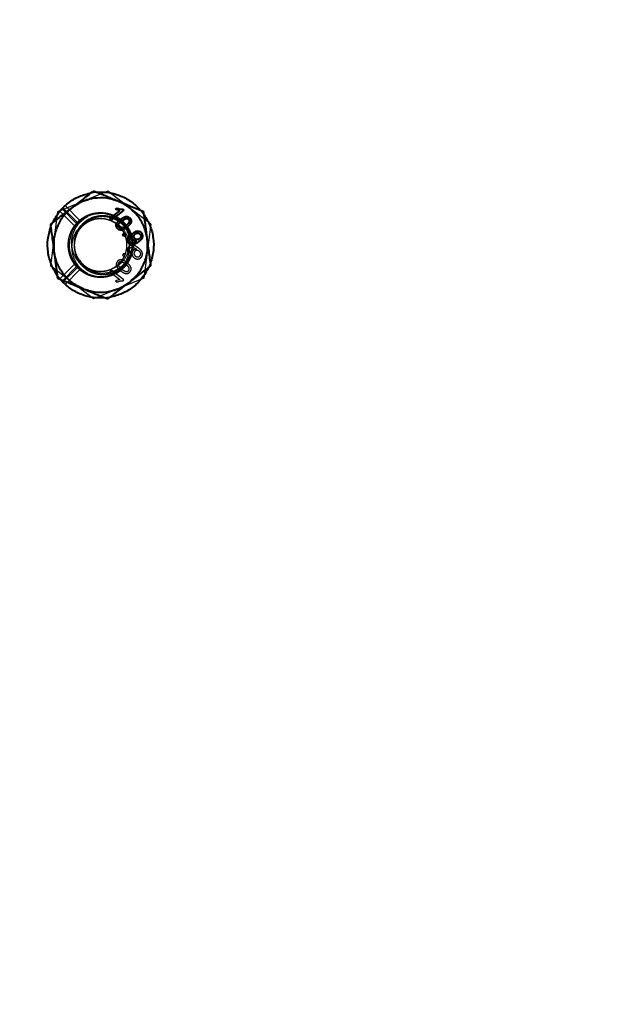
# Model space of a CAD drawing. Header units: millimetres. Extents: x 1293 to 41893, y 1011 to 26911.
# Drawn here: x 11046.8 to 11174, y 7599.1 to 7806.7 of the extents above; entities that cross this region are included whole.
import ezdxf

# ---------------------------------------------------------------- set-up
doc = ezdxf.new("R2010")
doc.units = ezdxf.units.MM
doc.header["$LTSCALE"] = 50
doc.linetypes.add('HIDDEN', pattern=[1.905, 1.27, -0.635])
doc.layers.add('CAPA_1', color=7, linetype='Continuous')
doc.layers.add('MAQUINAS', color=11, linetype='Continuous')
doc.styles.add('SLDTEXTSTYLE0', font='TXT', dxfattribs={"width": 0.75})
doc.dimstyles.new('SLDDIMSTYLE0', dxfattribs={"dimtxt": 100, "dimasz": 100, "dimexe": 0, "dimexo": 0.0625, "dimgap": 25, "dimtad": 2, "dimdec": 0, "dimlfac": 1.5, "dimrnd": 1e-09, "dimzin": 12, "dimdsep": 46, "dimtxsty": 'SLDTEXTSTYLE0', "dimsah": 1, "dimcen": 0.09, "dimadec": 0, "dimazin": 3, "dimtfac": 1, "dimtdec": 0, "dimtofl": 0, "dimtmove": 0, "dimatfit": 3, "dimfxl": 1, "dimfrac": 2, "dimtolj": 1, "dimtzin": 12, "dimarcsym": 0})

# ---------------------------------------------------------------- blocks, each defined once
blk = doc.blocks.new('_D_15')
at = {"layer": 'CAPA_1', "transparency": 16777216}
for p, q in [((6530.12, 8742.38), (6530.12, 9415.65)), ((16745.16, 6492), (16745.16, 9415.65)), ((6530.12, 9365.65), (16745.16, 9365.65))]:
    blk.add_line(p, q, dxfattribs=at)
for points in [[(6530.12, 9365.65), (6630.12, 9350.26), (6630.12, 9381.03)], [(16745.16, 9365.65), (16645.16, 9381.03), (16645.16, 9350.26)]]:
    blk.add_solid(points, dxfattribs=at)
at = {"layer": 'CAPA_1', "transparency": 16777216, "insert": (11452.92, 9494.55), "char_height": 100, "attachment_point": 1, "style": 'SLDTEXTSTYLE0'}
blk.add_mtext('15323', dxfattribs=at)

msp = doc.modelspace()

# ---------------------------------------------------------------- linework, layer by layer
at = {"layer": 'MAQUINAS', "linetype": 'HIDDEN', "lineweight": 18}
for p, q in [((11065.584839, 7770.2894749), (11054.9100531, 7765.8869439)), ((11074.7349356, 7763.2461045), (11065.584839, 7770.2894749)), ((11060.247446, 7768.0882094), (11061.4940985, 7768.4202068)), ((11061.5555021, 7769.7665301), (11062.2911506, 7769.951716)), ((11062.0559781, 7769.9203891), (11063.0948391, 7770.058774)), ((11062.5128008, 7769.9812417), (11063.6355706, 7770.0407082)), ((11066.6262008, 7768.4202068), (11067.8862183, 7768.0805203)), ((11055.5466341, 7766.1494848), (11055.861809, 7766.557182)), ((11055.861809, 7766.557182), (11058.918916, 7763.4254831)), ((11056.0576407, 7766.7601635), (11056.546378, 7767.2254457)), ((11059.1109919, 7763.632312), (11056.0576407, 7766.7601635)), ((11056.546378, 7767.2254457), (11056.940208, 7767.5150088)), ((11059.603485, 7764.0937468), (11056.546378, 7767.2254457)), ((11057.8912216, 7766.6932397), (11057.0495676, 7765.8541556)), ((11060.247446, 7768.0882094), (11059.1029196, 7767.429748)), ((11070.1598873, 7766.7677897), (11071.0707317, 7765.8541556)), ((11072.4736279, 7766.2824109), (11073.4074889, 7765.0672627)), ((11072.6508675, 7766.1176448), (11073.2901428, 7765.2871573)), ((11054.9100531, 7765.8869439), (11053.3853637, 7754.4410427)), ((11053.610839, 7762.9993016), (11054.1435544, 7764.0627186)), ((11055.4132373, 7766.0507542), (11058.4923772, 7762.8964847)), ((11059.603485, 7764.0937468), (11059.1109919, 7763.632312)), ((11059.7159678, 7764.1720003), (11059.603485, 7764.0937468)), ((11062.0525292, 7764.0543339), (11061.9248024, 7763.9883233)), ((11068.2785317, 7763.983687), (11068.1266414, 7764.1263843)), ((11053.3567065, 7762.1727744), (11053.5351688, 7762.8158245)), ((11053.4652603, 7762.6463179), (11053.8648459, 7763.6151903)), ((11058.918916, 7763.4254831), (11058.5018178, 7762.8557399)), ((11074.7349356, 7763.2461045), (11073.2102463, 7751.8002033)), ((11054.4835165, 7761.4096247), (11054.1477084, 7760.1639933)), ((11073.6367828, 7761.4096247), (11073.942624, 7760.261189)), ((11070.498572, 7757.2384033), (11070.66963, 7757.9771368)), ((11071.661098, 7757.981581), (11071.7261604, 7757.9289016)), ((11054.4835165, 7756.2775225), (11054.1476848, 7757.5385729)), ((11068.959544, 7757.0113406), (11068.6917479, 7756.6634446)), ((11068.6917479, 7756.6634446), (11069.0396438, 7756.3956486)), ((11069.3074399, 7756.7435445), (11068.959544, 7757.0113406)), ((11070.04902, 7757.0591615), (11070.3516056, 7757.3802779)), ((11073.9725909, 7757.5231539), (11073.6367828, 7756.2775225)), ((11062.5354603, 7747.3976723), (11053.3853637, 7754.4410427)), ((11055.4132373, 7751.636393), (11058.4923772, 7754.7906625)), ((11056.0550908, 7751.327963), (11058.918916, 7754.2616642)), ((11059.1109919, 7754.0548352), (11056.3359824, 7751.2121167)), ((11058.4693135, 7754.8297361), (11059.213957, 7753.967069)), ((11058.918916, 7754.2616642), (11058.4923772, 7754.7906625)), ((11059.5406753, 7755.6282586), (11059.8579703, 7755.185762)), ((11067.8818083, 7753.4200893), (11068.3274771, 7753.7384209)), ((11074.3407273, 7754.27872), (11073.9827251, 7753.6340312)), ((11074.655039, 7755.0408293), (11074.2554534, 7754.0719569)), ((11074.7752245, 7755.5651135), (11074.4239199, 7754.4804365)), ((11056.1175148, 7750.8784456), (11054.8098238, 7752.4380913)), ((11055.4132373, 7751.636393), (11054.8301565, 7752.3999899)), ((11059.603485, 7753.5934005), (11056.546378, 7750.4617015)), ((11057.960412, 7750.9193575), (11057.0495676, 7751.8329916)), ((11073.2102463, 7751.8002033), (11062.5354603, 7747.3976723)), ((11066.2815833, 7753.5323812), (11066.0137872, 7753.1844853)), ((11066.0137872, 7753.1844853), (11068.1283422, 7751.5567873)), ((11068.9951716, 7751.4435719), (11066.2815833, 7753.5323812)), ((11068.1283422, 7751.5567873), (11067.2462289, 7751.2385401)), ((11071.0707317, 7751.8329916), (11070.2290778, 7750.9939075)), ((11067.8728533, 7749.5989378), (11066.6262008, 7749.2669404)), ((11067.2462289, 7751.2385401), (11067.5669455, 7750.9916656)), ((11068.8227778, 7751.2196138), (11068.9951716, 7751.4435719)), ((11066.1281738, 7747.786388), (11064.5861318, 7747.6387969)), ((11066.0643212, 7747.7667581), (11065.0254602, 7747.6283732))]:
    msp.add_line(p, q, dxfattribs=at)
at = {"layer": 'MAQUINAS', "linetype": 'Continuous', "lineweight": 25}
for p, q in [((11066.0137872, 7764.5026619), (11068.1283422, 7766.1303599)), ((11068.9951716, 7766.2435754), (11066.2815833, 7764.154766)), ((11067.2462289, 7766.4486071), (11067.5669455, 7766.6954816)), ((11068.1283422, 7766.1303599), (11067.2462289, 7766.4486071)), ((11068.8227778, 7766.4675334), (11068.9951716, 7766.2435754)), ((11066.2815833, 7764.154766), (11066.0137872, 7764.5026619)), ((11068.6917479, 7761.0237026), (11069.0396438, 7761.2914987)), ((11068.959544, 7760.6758066), (11068.6917479, 7761.0237026)), ((11069.3074399, 7760.9436027), (11068.959544, 7760.6758066)), ((11069.0396438, 7761.2914987), (11069.3074399, 7760.9436027)), ((11070.04902, 7760.6279857), (11070.3516056, 7760.3068694)), ((11071.661098, 7759.7055662), (11071.7261604, 7759.7582456)), ((11055.861809, 7751.1299652), (11055.4132373, 7751.636393)), ((11055.861809, 7751.1299652), (11056.0550908, 7751.327963)), ((11056.0576407, 7750.9269837), (11056.3359824, 7751.2121167))]:
    msp.add_line(p, q, dxfattribs=at)
at = {"layer": 'MAQUINAS', "linetype": 'HIDDEN', "lineweight": 18}
msp.add_arc((11064.0601497, 7758.8435736), 6.6666667, 37.587605897, 307.587605897, dxfattribs=at)
at = {"layer": 'MAQUINAS', "linetype": 'Continuous', "lineweight": 25}
for points, knots in [([(11062.5354603, 7770.2894749), (11061.7357987, 7769.673928), (11060.2348503, 7768.5185593), (11058.6846914, 7767.3253103), (11057.960412, 7766.7677897)], [0, 0, 0, 0, 0.53277091955, 1, 1, 1, 1]), ([(11067.8728533, 7768.0882094), (11067.0278866, 7768.4366934), (11065.2194232, 7769.1825459), (11063.4683704, 7769.904721), (11062.5354603, 7770.2894749)], [0, 0, 0, 0, 0.4672290805, 1, 1, 1, 1]), ([(11057.960412, 7766.7677897), (11057.2361327, 7766.2102691), (11055.6859738, 7765.0170201), (11054.1850254, 7763.8616514), (11053.3853637, 7763.2461045)], [0, 0, 0, 0, 0.4672290805, 1, 1, 1, 1]), ([(11067.5669455, 7766.6954816), (11067.7678251, 7766.6089344), (11068.16889, 7766.4361391), (11068.605067, 7766.4570807), (11068.8227778, 7766.4675334)], [0, 0, 0, 0, 0.5008657323, 1, 1, 1, 1]), ([(11073.2102463, 7765.8869439), (11072.2773362, 7766.2716978), (11070.5262833, 7766.9938729), (11068.71782, 7767.7397254), (11067.8728533, 7768.0882094)], [0, 0, 0, 0, 0.5327709195, 1, 1, 1, 1]), ([(11067.3806886, 7763.1958722), (11067.4252941, 7763.309799), (11067.5145702, 7763.5378188), (11067.8198709, 7763.9250017), (11068.1015878, 7764.1591299), (11068.2893856, 7764.3152042)], [0, 0, 0, 0, 0.249753552, 0.499871473, 1, 1, 1, 1]), ([(11068.2893856, 7764.3152042), (11068.4460505, 7764.4291806), (11068.7589939, 7764.6568523), (11069.2103516, 7764.8633217), (11069.5978709, 7764.9152329), (11069.8880444, 7764.8659335), (11070.1431053, 7764.7241125), (11070.2704276, 7764.5774831), (11070.3341519, 7764.5040957)], [0, 0, 0, 0, 0.2504817087, 0.50034559577, 0.63170490566, 0.75022113881, 0.87498669951, 1, 1, 1, 1]), ([(11068.5582689, 7763.9681451), (11068.711008, 7764.0793551), (11068.9401035, 7764.2461605), (11069.2757845, 7764.4270372), (11069.4615906, 7764.4655112), (11069.5543712, 7764.4847228)], [0, 0, 0, 0, 0.5003723119, 0.7505151407, 1, 1, 1, 1]), ([(11070.0181166, 7764.2668843), (11070.055626, 7764.2073251), (11070.1306432, 7764.0882093), (11070.1419154, 7763.8729313), (11070.090329, 7763.6680622), (11069.8580275, 7763.3153457), (11069.5822486, 7763.0981717), (11069.3616571, 7762.9244573)], [0, 0, 0, 0, 0.1247447425, 0.2494837578, 0.3744708184, 0.4996480989, 1, 1, 1, 1]), ([(11069.5543712, 7764.4847228), (11069.598868, 7764.483113), (11069.687833, 7764.4798943), (11069.8158473, 7764.4384949), (11069.9308919, 7764.3680917), (11069.9890382, 7764.3006242), (11070.0181166, 7764.2668843)], [0, 0, 0, 0, 0.2501584562, 0.5001555724, 0.7500324303, 1, 1, 1, 1]), ([(11070.3341519, 7764.5040957), (11070.3883597, 7764.4234338), (11070.4967307, 7764.2621764), (11070.5705406, 7763.9755303), (11070.5468271, 7763.6808313), (11070.2992967, 7763.1491032), (11069.9263732, 7762.830402), (11069.628366, 7762.5757245)], [0, 0, 0, 0, 0.125373348, 0.2506437386, 0.375697515, 0.5011131747, 1, 1, 1, 1]), ([(11073.9725909, 7760.1639933), (11073.8519036, 7761.0699979), (11073.5935991, 7763.0090994), (11073.3434946, 7764.8866432), (11073.2102463, 7765.8869439)], [0, 0, 0, 0, 0.4672290805, 1, 1, 1, 1]), ([(11053.3853637, 7763.2461045), (11053.5186121, 7762.2458038), (11053.7687166, 7760.36826), (11054.027021, 7758.4291585), (11054.1477084, 7757.5231539)], [0, 0, 0, 0, 0.5327709195, 1, 1, 1, 1]), ([(11067.585774, 7762.3885067), (11067.5067921, 7762.5104695), (11067.3881681, 7762.6936472), (11067.3567521, 7762.946259), (11067.3606001, 7763.0898786), (11067.3739925, 7763.1605414), (11067.3806886, 7763.1958722)], [0, 0, 0, 0, 0.4987953461, 0.7491482596, 0.8745764119, 1, 1, 1, 1]), ([(11069.628366, 7762.5757245), (11069.4718983, 7762.4617469), (11069.1593406, 7762.2340668), (11068.7119627, 7762.0307359), (11068.3257668, 7761.9769615), (11068.0347647, 7762.0233789), (11067.7763384, 7762.1683964), (11067.6493356, 7762.3150903), (11067.585774, 7762.3885067)], [0, 0, 0, 0, 0.2504758129, 0.5003473544, 0.6257683408, 0.7501761831, 0.8749696966, 1, 1, 1, 1]), ([(11067.8988804, 7762.6295232), (11067.8619097, 7762.689268), (11067.7879478, 7762.8087905), (11067.7807141, 7763.0232656), (11067.82855, 7763.2284416), (11068.0646945, 7763.578144), (11068.3389247, 7763.7948288), (11068.5582689, 7763.9681451)], [0, 0, 0, 0, 0.1246963828, 0.2494616582, 0.3744323466, 0.4996371137, 1, 1, 1, 1]), ([(11069.3616571, 7762.9244573), (11069.1380129, 7762.7565579), (11068.8584126, 7762.54665), (11068.459872, 7762.4093203), (11068.2492384, 7762.4140253), (11068.0443602, 7762.4774177), (11067.9473597, 7762.5788359), (11067.8988804, 7762.6295232)], [0, 0, 0, 0, 0.5004095025, 0.6256126137, 0.7505796735, 0.875343692, 1, 1, 1, 1]), ([(11069.9302449, 7759.3427865), (11069.8642622, 7759.4431432), (11069.7650426, 7759.5940515), (11069.7143589, 7759.8295615), (11069.7140136, 7760.0681545), (11069.8093184, 7760.3609797), (11069.9690354, 7760.5388901), (11070.04902, 7760.6279857)], [0, 0, 0, 0, 0.2498594906, 0.3757183909, 0.500481002, 0.7498462328, 1, 1, 1, 1]), ([(11070.3516056, 7760.3068694), (11070.3025019, 7760.2485065), (11070.2138205, 7760.1431031), (11070.1476079, 7759.9804719), (11070.1393226, 7759.84939), (11070.1584493, 7759.7471951), (11070.1969792, 7759.650183), (11070.2371003, 7759.5939695), (11070.2571595, 7759.5658646)], [0, 0, 0, 0, 0.2764767993, 0.4993179598, 0.6237184282, 0.7494961879, 0.8747561628, 1, 1, 1, 1]), ([(11070.8934743, 7760.1067488), (11070.8546163, 7760.1634096), (11070.7769266, 7760.2766931), (11070.7118392, 7760.4730774), (11070.6905773, 7760.6785599), (11070.7145341, 7760.8835946), (11070.7787841, 7761.0807719), (11070.9146363, 7761.3214536), (11071.0705243, 7761.4584235), (11071.174102, 7761.5494313)], [0, 0, 0, 0, 0.1250740585, 0.2500636243, 0.3732612247, 0.5001992382, 0.6242961009, 0.7503685137, 1, 1, 1, 1]), ([(11071.7261604, 7759.7582456), (11071.647661, 7759.7551846), (11071.4901692, 7759.7490433), (11071.2618784, 7759.8171995), (11071.0508509, 7759.929535), (11070.9458549, 7760.0477657), (11070.8934743, 7760.1067488)], [0, 0, 0, 0, 0.2489431767, 0.4994502946, 0.7502849385, 1, 1, 1, 1]), ([(11071.2881748, 7760.2417657), (11071.2386307, 7760.3174443), (11071.1644, 7760.4308318), (11071.1316791, 7760.6091653), (11071.1377716, 7760.7439651), (11071.1729438, 7760.8747936), (11071.2547495, 7761.0363181), (11071.3560981, 7761.1270455), (11071.4234161, 7761.1873087)], [0, 0, 0, 0, 0.2495205461, 0.3738507837, 0.4998887841, 0.6240955932, 0.7503154422, 1, 1, 1, 1]), ([(11071.174102, 7761.5494313), (11071.2952997, 7761.6301673), (11071.4778966, 7761.7518044), (11071.7618581, 7761.8191385), (11071.9807733, 7761.8253149), (11072.1942324, 7761.786209), (11072.4656312, 7761.6772031), (11072.6151075, 7761.5177029), (11072.7150264, 7761.4110834)], [0, 0, 0, 0, 0.24986885846, 0.37645352866, 0.50034766571, 0.62723863663, 0.75082408471, 1, 1, 1, 1]), ([(11072.2528966, 7760.1637056), (11072.1771458, 7760.1125641), (11072.0625326, 7760.0351855), (11071.8856921, 7759.986781), (11071.7479745, 7759.9802106), (11071.614143, 7760.0039684), (11071.4440592, 7760.0738754), (11071.3506525, 7760.1744761), (11071.2881748, 7760.2417657)], [0, 0, 0, 0, 0.2499764907, 0.3782221672, 0.5003423322, 0.6274524307, 0.7508110927, 1, 1, 1, 1]), ([(11071.4234161, 7761.1873087), (11071.5031661, 7761.2406644), (11071.6624559, 7761.3472354), (11071.9077672, 7761.3846799), (11072.0966776, 7761.3585573), (11072.2776297, 7761.2904676), (11072.3764259, 7761.1866653), (11072.4429263, 7761.1167953)], [0, 0, 0, 0, 0.25025039885, 0.49984175184, 0.62957629764, 0.75066535386, 1, 1, 1, 1]), ([(11072.7150264, 7761.4110834), (11072.7674442, 7761.332148), (11072.8722641, 7761.174301), (11072.9417193, 7760.8954186), (11072.942971, 7760.6103376), (11072.8392948, 7760.2438843), (11072.552056, 7759.8555583), (11072.2588803, 7759.6194883), (11072.1119149, 7759.5011493)], [0, 0, 0, 0, 0.1250635897, 0.2500895576, 0.3751100052, 0.5001693996, 0.7494409524, 1, 1, 1, 1]), ([(11072.4429263, 7761.1167953), (11072.4919041, 7761.0386527), (11072.5650981, 7760.921874), (11072.5847823, 7760.7380991), (11072.5673859, 7760.6020559), (11072.521499, 7760.4715847), (11072.4269376, 7760.3138546), (11072.3223711, 7760.2236428), (11072.2528966, 7760.1637056)], [0, 0, 0, 0, 0.24901685056, 0.3721383925, 0.49936545582, 0.62356193356, 0.74989269326, 1, 1, 1, 1]), ([(11074.7349356, 7754.4410427), (11074.6016872, 7755.4413434), (11074.3515827, 7757.3188872), (11074.0932783, 7759.2579887), (11073.9725909, 7760.1639933)], [0, 0, 0, 0, 0.5327709195, 1, 1, 1, 1]), ([(11072.1119149, 7759.5011493), (11071.9455557, 7759.3798109), (11071.6134026, 7759.1375464), (11071.1292782, 7758.9302445), (11070.7150216, 7758.8969629), (11070.4099321, 7758.961601), (11070.1351081, 7759.1100248), (11069.9985518, 7759.2651776), (11069.9302449, 7759.3427865)], [0, 0, 0, 0, 0.2504849429, 0.5001185141, 0.6278991852, 0.7500923696, 0.8749936752, 1, 1, 1, 1]), ([(11070.2571595, 7759.5658646), (11070.3013696, 7759.5166172), (11070.3897529, 7759.4181637), (11070.5705628, 7759.3295782), (11070.7689586, 7759.2988859), (11071.1581299, 7759.3859676), (11071.4376435, 7759.5635776), (11071.661098, 7759.7055662)], [0, 0, 0, 0, 0.1252073258, 0.2503100191, 0.3753386279, 0.5006201474, 1, 1, 1, 1]), ([(11054.1477084, 7757.5231539), (11054.2683958, 7756.6171493), (11054.5267002, 7754.6780478), (11054.7768047, 7752.800504), (11054.9100531, 7751.8002033)], [0, 0, 0, 0, 0.4672290805, 1, 1, 1, 1]), ([(11070.1598873, 7750.9193575), (11070.8841666, 7751.4768781), (11072.4343255, 7752.6701271), (11073.9352739, 7753.8254958), (11074.7349356, 7754.4410427)], [0, 0, 0, 0, 0.4672290805, 1, 1, 1, 1]), ([(11054.9100531, 7751.8002033), (11055.8429631, 7751.4154494), (11057.594016, 7750.6932743), (11059.4024794, 7749.9474218), (11060.247446, 7749.5989378)], [0, 0, 0, 0, 0.5327709195, 1, 1, 1, 1]), ([(11060.247446, 7749.5989378), (11061.0924127, 7749.2504538), (11062.9008761, 7748.5046013), (11064.651929, 7747.7824262), (11065.584839, 7747.3976723)], [0, 0, 0, 0, 0.4672290805, 1, 1, 1, 1]), ([(11065.584839, 7747.3976723), (11066.3845007, 7748.0132192), (11067.8854491, 7749.1685879), (11069.435608, 7750.3618369), (11070.1598873, 7750.9193575)], [0, 0, 0, 0, 0.5327709195, 1, 1, 1, 1])]:
    msp.add_open_spline(points, degree=3, knots=knots, dxfattribs=at)
for points in [[(11053.8648459, 7763.6151903), (11054.3001719, 7764.4001354), (11055.170824, 7765.9700255), (11057.1367675, 7767.8377927), (11059.4453761, 7769.260401), (11061.1857775, 7769.700393), (11062.0559781, 7769.9203891)], [(11067.8728533, 7768.0882094), (11067.0404201, 7768.3601416), (11065.3755536, 7768.9040059), (11062.726437, 7768.8558055), (11060.1570781, 7768.2088615), (11058.6926341, 7767.248147), (11057.960412, 7766.7677897)], [(11063.0948391, 7770.058774), (11063.9922845, 7770.0742431), (11065.7871752, 7770.1051814), (11068.3876808, 7769.336508), (11070.774, 7768.0484984), (11072.025245, 7766.7612627), (11072.6508675, 7766.1176448)], [(11057.960412, 7766.7677897), (11057.3086953, 7766.1828474), (11056.0052617, 7765.0129629), (11054.7224462, 7762.6946605), (11053.9980367, 7760.1460584), (11054.0978178, 7758.3974554), (11054.1477084, 7757.5231539)], [(11073.9725909, 7760.1639933), (11073.7918745, 7761.0208677), (11073.4304415, 7762.7346165), (11072.0641405, 7765.0047186), (11070.2191911, 7766.9063767), (11068.6549659, 7767.6942652), (11067.8728533, 7768.0882094)], [(11073.2901428, 7765.2871573), (11073.7522622, 7764.5176814), (11074.6765008, 7762.9787295), (11075.311063, 7760.3422889), (11075.3887736, 7757.631671), (11074.8996172, 7755.9044432), (11074.655039, 7755.0408293)], [(11054.8301565, 7752.3999899), (11054.3680372, 7753.1694658), (11053.4437985, 7754.7084177), (11052.8092364, 7757.3448583), (11052.7315258, 7760.0554762), (11053.2206821, 7761.782704), (11053.4652603, 7762.6463179)], [(11070.1598873, 7750.9193575), (11070.8116041, 7751.5042998), (11072.1150376, 7752.6741843), (11073.3978531, 7754.9924867), (11074.1222627, 7757.5410888), (11074.0224815, 7759.2896918), (11073.9725909, 7760.1639933)], [(11060.247446, 7749.5989378), (11059.4653334, 7749.9928821), (11057.9011082, 7750.7807706), (11056.0561588, 7752.6824287), (11054.6898578, 7754.9525307), (11054.3284249, 7756.6662795), (11054.1477084, 7757.5231539)], [(11074.2554534, 7754.0719569), (11073.8201274, 7753.2870118), (11072.9494753, 7751.7171218), (11070.9835319, 7749.8493545), (11068.6749232, 7748.4267462), (11066.9345219, 7747.9867542), (11066.0643212, 7747.7667581)], [(11065.0254602, 7747.6283732), (11064.201286, 7747.6095217), (11062.5529377, 7747.5718188), (11060.146988, 7748.204995), (11057.9041997, 7749.2817524), (11056.6731604, 7750.3785733), (11056.0576407, 7750.9269837)], [(11060.247446, 7749.5989378), (11061.0798793, 7749.3270057), (11062.7447458, 7748.7831413), (11065.3938623, 7748.8313417), (11067.9632212, 7749.4782857), (11069.4276653, 7750.4390002), (11070.1598873, 7750.9193575)]]:
    msp.add_open_spline(points, degree=3, dxfattribs=at)
at = {"layer": 'MAQUINAS', "linetype": 'HIDDEN', "lineweight": 18}
for points in [[(11058.4923772, 7754.7906625), (11058.2528224, 7755.1613856), (11057.7737128, 7755.9028317), (11057.3408603, 7757.1629614), (11057.1402175, 7758.4741525), (11057.1977813, 7759.8017828), (11057.5064462, 7761.0934363), (11058.0562076, 7762.302625), (11058.8265064, 7763.3846567), (11059.7891341, 7764.2998425), (11060.9086936, 7765.0145353), (11062.1440538, 7765.5024791), (11063.4498201, 7765.745743), (11064.7780128, 7765.7353889), (11066.0798278, 7765.471797), (11067.3074304, 7764.964653), (11068.4157125, 7764.2325918), (11069.3639509, 7763.3025127), (11070.1173026, 7762.2085912), (11070.648086, 7760.9910231), (11070.9367977, 7759.6945477), (11070.972829, 7758.3668034), (11070.7548559, 7757.0565779), (11070.2908879, 7755.8120151), (11069.5979729, 7754.6788458), (11068.7015735, 7753.6987093), (11067.6346216, 7752.9076147), (11066.4363448, 7752.3346526), (11065.1506881, 7752.0007937), (11063.8252111, 7751.9186138), (11062.5074294, 7752.0899825), (11061.2502004, 7752.5128949), (11060.0831656, 7753.1557929), (11059.4350498, 7753.7551545), (11059.1109919, 7754.0548352)], [(11059.6351605, 7755.4373978), (11059.2558641, 7756.0677471), (11058.4972714, 7757.3284455), (11058.386788, 7759.5891054), (11059.0916555, 7761.6990338), (11060.5658911, 7763.3842204), (11062.5686233, 7764.3754615), (11064.7993576, 7764.5252393), (11066.9173036, 7763.8098421), (11068.6003454, 7762.3384307), (11069.5921478, 7760.3349314), (11069.7418252, 7758.1044415), (11069.0262684, 7755.9862849), (11067.5555959, 7754.3038411), (11065.5493007, 7753.3098573), (11063.3292556, 7753.1683076), (11061.1721156, 7753.8535348), (11060.1474789, 7754.9094435), (11059.6351605, 7755.4373978)], [(11069.3429604, 7762.9100654), (11069.5902648, 7762.5482065), (11070.0848736, 7761.8244889), (11070.5349062, 7760.5823257), (11070.7676896, 7759.2818217), (11070.7021735, 7758.4076863), (11070.6694154, 7757.9706186)], [(11059.6351605, 7755.4373978), (11059.4280133, 7755.7404981), (11059.013719, 7756.3466986), (11058.6367626, 7757.3871597), (11058.4417784, 7758.4764881), (11058.4966561, 7759.2086816), (11058.5240949, 7759.5747784)]]:
    msp.add_open_spline(points, degree=3, dxfattribs=at)
for points, knots in [([(11061.0067132, 7754.1733027), (11060.7110433, 7754.3074587), (11059.7633452, 7754.7374635), (11058.6525687, 7756.176289), (11057.8770413, 7758.169795), (11057.8706001, 7760.3243154), (11058.5040932, 7762.1536261), (11059.6355412, 7763.7921099), (11060.7009126, 7764.5034807), (11061.3392754, 7764.929729)], [0, 0, 0, 0, 0.0732264323, 0.2347095431, 0.3940996055, 0.5545736181, 0.7120391021, 0.8274559037, 1, 1, 1, 1]), ([(11058.5240949, 7759.5747784), (11058.5671498, 7759.966465), (11058.6522028, 7760.740224), (11059.1639562, 7762.0565669), (11060.107291, 7763.3726811), (11061.5679273, 7764.4574737), (11063.2351676, 7765.0558236), (11065.0012334, 7765.173547), (11066.7294547, 7764.7866624), (11068.2313781, 7764.01524), (11068.9967661, 7763.254264), (11069.3429604, 7762.9100654)], [0, 0, 0, 0, 0.0816770766, 0.1613492895, 0.2910353615, 0.4131480043, 0.5342211749, 0.6547649167, 0.7763458983, 0.8988385446, 1, 1, 1, 1]), ([(11059.6351605, 7755.4373978), (11059.7992938, 7755.2411566), (11060.2093618, 7754.7508706), (11060.8067927, 7754.2835075), (11061.3535817, 7753.9540574), (11061.7381718, 7753.7575568), (11062.2269553, 7753.5584167), (11062.5960002, 7753.4508046), (11062.7984319, 7753.4038465), (11062.7987568, 7753.4037712), (11062.7992397, 7753.4036592), (11062.8001145, 7753.4034565), (11062.8017163, 7753.4030856), (11062.804703, 7753.4023953), (11062.8104396, 7753.4010736), (11062.8219701, 7753.3984332), (11062.8466681, 7753.3928483), (11062.9039045, 7753.3802608), (11063.0803496, 7753.3440259), (11063.681857, 7753.2479133), (11064.3641448, 7753.2450455), (11065.0263833, 7753.3402172), (11065.4065278, 7753.4184603), (11065.8323755, 7753.5409077), (11066.208649, 7753.6849943), (11066.4370486, 7753.7897663), (11066.665803, 7753.9018487), (11066.9565246, 7754.0612838), (11067.355888, 7754.3272302), (11067.7310002, 7754.6264501), (11068.0606845, 7754.9392886), (11068.3817774, 7755.2962307), (11068.7102664, 7755.7313668), (11068.9629796, 7756.1564073), (11069.1028943, 7756.4433013), (11069.2086285, 7756.6748764), (11069.332336, 7756.9825552), (11069.4725266, 7757.4416144), (11069.572835, 7757.9110433), (11069.6359449, 7758.4147482), (11069.6517076, 7758.9177186), (11069.6234386, 7759.3826408), (11069.5692595, 7759.7804636), (11069.5109947, 7760.0657099), (11069.4685094, 7760.2344385), (11069.4123199, 7760.4454474), (11069.3141265, 7760.7553026), (11069.1407448, 7761.1740606), (11068.9587729, 7761.5330975), (11068.7789113, 7761.8354628), (11068.489949, 7762.2623945), (11068.0306712, 7762.8054603), (11067.3644961, 7763.3726064), (11066.7044909, 7763.7783491), (11066.0892859, 7764.0582127), (11065.5035008, 7764.249999), (11064.9127388, 7764.3726089), (11064.3117912, 7764.4327383), (11063.2746969, 7764.4253752), (11061.7953203, 7764.0707501), (11060.177628, 7763.001517), (11058.965969, 7761.452184), (11058.6713865, 7760.2005811), (11058.5240949, 7759.5747784)], [0, 0, 0, 0, 0.0250183241, 0.0625053885, 0.0734573838, 0.0875362371, 0.1047409154, 0.1250701547, 0.1250803341, 0.1250883718, 0.1251028118, 0.1251288744, 0.1251762978, 0.1252637986, 0.1254290298, 0.1257527199, 0.1264220467, 0.1279084339, 0.1314911035, 0.1440580259, 0.1875385061, 0.1974735566, 0.2095663648, 0.2255092595, 0.2408045007, 0.2489691909, 0.2501055684, 0.2657483983, 0.2813911302, 0.2970337644, 0.3126763011, 0.3258383422, 0.3440073135, 0.3659742807, 0.3741240669, 0.3752533194, 0.3909019271, 0.4065503359, 0.4221985469, 0.4378465611, 0.4561989158, 0.4713844465, 0.4834020072, 0.4954853066, 0.4998683596, 0.5004377983, 0.516867328, 0.5316456697, 0.5447725209, 0.5562476129, 0.5660707111, 0.5952358002, 0.6255589723, 0.6513476895, 0.6708425348, 0.6916214267, 0.7115648574, 0.7298044087, 0.7506539964, 0.8129901294, 0.8753265074, 0.9376631308, 1, 1, 1, 1]), ([(11070.6694154, 7759.7165286), (11070.5925896, 7760.027867), (11070.4389263, 7760.6505914), (11070.0748692, 7761.4465697), (11069.6523368, 7762.1470439), (11069.1608267, 7762.7821453), (11068.3752818, 7763.5542812), (11067.5572606, 7764.0878446), (11066.8328966, 7764.4113683), (11066.4297285, 7764.561619), (11065.9879449, 7764.6917527), (11065.1316476, 7764.8700421), (11063.8381733, 7764.907263), (11062.2031896, 7764.4749993), (11060.8832304, 7763.7435136), (11060.3125354, 7763.0360336), (11060.1007407, 7762.7734755)], [0, 0, 0, 0, 0.0699532537, 0.139917209, 0.190192681, 0.2485512521, 0.31487985, 0.4302467696, 0.4592136496, 0.488205914, 0.524206121, 0.5597320047, 0.6792737642, 0.8024253274, 0.9266766277, 1, 1, 1, 1]), ([(11066.4569644, 7765.0644838), (11067.1480708, 7764.6502212), (11068.3367837, 7763.9376835), (11069.5804193, 7762.1921412), (11070.1854876, 7760.5174296), (11070.16969, 7759.3529689), (11070.1639888, 7758.9327276)], [0, 0, 0, 0, 0.3146952275, 0.5412802636, 0.8344529944, 1, 1, 1, 1]), ([(11061.6790325, 7763.8613067), (11061.1452946, 7763.6321576), (11059.9512449, 7763.1195177), (11058.6449846, 7761.5221721), (11057.8790802, 7759.5143106), (11057.8700587, 7757.3636394), (11058.5041928, 7755.5333725), (11059.6355066, 7753.895089), (11060.7008996, 7753.1836858), (11061.3392754, 7752.7574182)], [0, 0, 0, 0, 0.1234544686, 0.2761857335, 0.4269373862, 0.5787142426, 0.7276456225, 0.8368072183, 1, 1, 1, 1]), ([(11066.4569644, 7752.6226634), (11067.147175, 7753.0368994), (11068.334347, 7753.7493913), (11069.5878647, 7755.4952272), (11070.172372, 7757.2204815), (11070.231726, 7759.1527568), (11069.724742, 7761.0549022), (11068.610619, 7762.5705208), (11067.3982504, 7763.4970952), (11066.6922287, 7763.7933363), (11066.339209, 7763.9414605)], [0, 0, 0, 0, 0.1658148828, 0.2852039547, 0.4396784994, 0.5380553636, 0.6848651293, 0.8410092991, 0.920502639, 1, 1, 1, 1]), ([(11058.5240949, 7758.1123689), (11058.5671497, 7757.7206825), (11058.6522026, 7756.9469243), (11059.1639553, 7755.6305822), (11060.1072887, 7754.3144687), (11061.567923, 7753.229676), (11063.2351613, 7752.6313251), (11065.0012252, 7752.5135998), (11066.7294454, 7752.9004816), (11068.2313725, 7753.6719027), (11068.9967632, 7754.4328807), (11069.3429604, 7754.7770819)], [0, 0, 0, 0, 0.0816770011, 0.1613491513, 0.291035136, 0.4131476663, 0.5342207305, 0.6547643612, 0.776345221, 0.8988377529, 1, 1, 1, 1]), ([(11070.6694154, 7757.9706186), (11070.5925896, 7757.6592802), (11070.4389263, 7757.0365558), (11070.0748692, 7756.2405775), (11069.6523368, 7755.5401033), (11069.1608266, 7754.9050019), (11068.375282, 7754.1328662), (11067.5572597, 7753.5993017), (11066.8328973, 7753.2757796), (11066.4297255, 7753.125525), (11065.9879591, 7752.9954097), (11065.1315434, 7752.8169947), (11063.8396781, 7752.7814786), (11062.1975688, 7753.2061923), (11060.6942692, 7754.08243), (11059.988308, 7754.9855995), (11059.6351605, 7755.4373978)], [0, 0, 0, 0, 0.0665558736, 0.1331219292, 0.1809557008, 0.2364800043, 0.2995872587, 0.4093512185, 0.4369112805, 0.464495494, 0.4987472993, 0.5325478176, 0.6462838602, 0.7634543911, 0.8816712488, 1, 1, 1, 1]), ([(11070.1639888, 7758.7544196), (11070.0318635, 7758.0612795), (11069.7579692, 7756.6244076), (11068.6058257, 7755.1169811), (11067.3991053, 7754.1899887), (11066.6925137, 7753.8937899), (11066.339209, 7753.7456867)], [0, 0, 0, 0, 0.3159019834, 0.6548613521, 0.8274263116, 1, 1, 1, 1]), ([(11070.6694154, 7757.9706186), (11070.5880923, 7757.5422086), (11070.4254455, 7756.6853861), (11070.0062957, 7755.7894455), (11069.6672586, 7755.2323073), (11069.4836412, 7754.9621383), (11069.2871466, 7754.7013089), (11069.1193789, 7754.4998584), (11068.9591071, 7754.3206312), (11068.6610372, 7754.0039843), (11068.3602028, 7753.7544758), (11068.1266414, 7753.5607629)], [0, 0, 0, 0, 0.2499521683, 0.4999058112, 0.5624707111, 0.6250342165, 0.6875963471, 0.7501571225, 0.7756704072, 0.8258353255, 1, 1, 1, 1]), ([(11069.9302449, 7758.3443607), (11069.8642654, 7758.2440034), (11069.7649879, 7758.0929987), (11069.7143328, 7757.8574699), (11069.7140577, 7757.618883), (11069.8093159, 7757.326167), (11069.9690346, 7757.148257), (11070.04902, 7757.0591615)], [0, 0, 0, 0, 0.2498591948, 0.3759561592, 0.5004815934, 0.749846529, 1, 1, 1, 1]), ([(11072.1119149, 7758.1859979), (11071.9455554, 7758.3073361), (11071.6134018, 7758.5496002), (11071.1291725, 7758.7569513), (11070.7148973, 7758.7901779), (11070.4098294, 7758.7254897), (11070.1351078, 7758.5771225), (11069.9985517, 7758.4219697), (11069.9302449, 7758.3443607)], [0, 0, 0, 0, 0.2504849259, 0.5001184801, 0.6280398823, 0.7500923866, 0.8749936837, 1, 1, 1, 1]), ([(11070.3516056, 7757.3802779), (11070.3024488, 7757.4386716), (11070.2137572, 7757.5440291), (11070.1474245, 7757.7069523), (11070.1396215, 7757.837658), (11070.1632509, 7757.9749388), (11070.2196404, 7758.0628141), (11070.2571595, 7758.1212826)], [0, 0, 0, 0, 0.27707427383, 0.49991402738, 0.62483428489, 0.75038084812, 1, 1, 1, 1]), ([(11070.2571595, 7758.1212826), (11070.3013696, 7758.17053), (11070.3897529, 7758.2689835), (11070.5705628, 7758.357569), (11070.7689586, 7758.3882613), (11071.1581299, 7758.3011796), (11071.4376435, 7758.1235696), (11071.661098, 7757.981581)], [0, 0, 0, 0, 0.1252073258, 0.2503100191, 0.3753386279, 0.5006201474, 1, 1, 1, 1]), ([(11071.7261604, 7757.9289016), (11071.6474699, 7757.9319592), (11071.4891748, 7757.9381098), (11071.2606419, 7757.8693734), (11071.0500085, 7757.7568232), (11070.945599, 7757.6391465), (11070.8934743, 7757.5803984)], [0, 0, 0, 0, 0.2495404591, 0.5019797073, 0.7513717736, 1, 1, 1, 1]), ([(11072.7150264, 7756.2760638), (11072.7674442, 7756.3549992), (11072.8722641, 7756.5128462), (11072.9417193, 7756.7917286), (11072.942971, 7757.0768096), (11072.8392948, 7757.4432629), (11072.552056, 7757.8315889), (11072.2588803, 7758.0676589), (11072.1119149, 7758.1859979)], [0, 0, 0, 0, 0.1250635897, 0.25008955759, 0.37511000523, 0.50016939956, 0.74944095238, 1, 1, 1, 1]), ([(11070.8934743, 7757.5803984), (11070.8733068, 7757.5526625), (11070.8329702, 7757.4971883), (11070.7673585, 7757.3766429), (11070.7113598, 7757.2142767), (11070.6906982, 7757.0083757), (11070.7145533, 7756.8033446), (11070.7788425, 7756.6062556), (11070.9147217, 7756.3656175), (11071.0705223, 7756.2287251), (11071.174102, 7756.1377159)], [0, 0, 0, 0, 0.0626107389, 0.1252263593, 0.2501941382, 0.3735862588, 0.5002863049, 0.6245798583, 0.750412027, 1, 1, 1, 1]), ([(11071.2881748, 7757.4453815), (11071.2386305, 7757.3697029), (11071.1644635, 7757.2564131), (11071.1316865, 7757.0781024), (11071.1377386, 7756.9434033), (11071.1728951, 7756.8124571), (11071.2546721, 7756.6509051), (11071.3561001, 7756.5601026), (11071.4234161, 7756.4998385)], [0, 0, 0, 0, 0.2495203093, 0.3735284255, 0.4998883672, 0.623789863, 0.7503156792, 1, 1, 1, 1]), ([(11071.174102, 7756.1377159), (11071.2952999, 7756.0569815), (11071.4779943, 7755.9352818), (11071.7619768, 7755.8679873), (11071.9810144, 7755.8618511), (11072.1943599, 7755.9009748), (11072.4657214, 7756.0100361), (11072.6151082, 7756.1694434), (11072.7150264, 7756.2760638)], [0, 0, 0, 0, 0.2498687718, 0.3766540303, 0.5003478215, 0.6274593765, 0.7508241712, 1, 1, 1, 1]), ([(11072.2528966, 7757.5234416), (11072.1771457, 7757.5745842), (11072.0626255, 7757.6519016), (11071.8858062, 7757.7003422), (11071.7482098, 7757.7069514), (11071.614269, 7757.6832158), (11071.4441472, 7757.613363), (11071.350653, 7757.5126702), (11071.2881748, 7757.4453815)], [0, 0, 0, 0, 0.2499766017, 0.3779151286, 0.5003420213, 0.627106401, 0.7508109821, 1, 1, 1, 1]), ([(11071.4234161, 7756.4998385), (11071.5031659, 7756.4464823), (11071.6624554, 7756.3399105), (11071.9076568, 7756.3024888), (11072.0965676, 7756.328557), (11072.2775505, 7756.3966034), (11072.376425, 7756.5004837), (11072.4429263, 7756.5703519)], [0, 0, 0, 0, 0.250250228, 0.4998414106, 0.6292883971, 0.7506655241, 1, 1, 1, 1]), ([(11072.4429263, 7756.5703519), (11072.491907, 7756.6484941), (11072.5650475, 7756.76518), (11072.5847735, 7756.9489354), (11072.5674397, 7757.0848698), (11072.5215529, 7757.2154479), (11072.4270306, 7757.3732126), (11072.322371, 7757.4635046), (11072.2528966, 7757.5234416)], [0, 0, 0, 0, 0.24901716601, 0.37184465624, 0.49936480371, 0.6232259432, 0.74989237643, 1, 1, 1, 1]), ([(11067.585774, 7755.2986405), (11067.507471, 7755.1767427), (11067.3898666, 7754.9936626), (11067.3491934, 7754.7045065), (11067.37019, 7754.5623537), (11067.3806886, 7754.4912751)], [0, 0, 0, 0, 0.49903631309, 0.7495101716, 1, 1, 1, 1]), ([(11067.3806886, 7754.4912751), (11067.4252941, 7754.3773483), (11067.5145702, 7754.1493284), (11067.8198709, 7753.7621455), (11068.1015878, 7753.5280173), (11068.2893856, 7753.371943)], [0, 0, 0, 0, 0.249753552, 0.499871473, 1, 1, 1, 1]), ([(11069.628366, 7755.1114227), (11069.4718981, 7755.2254126), (11069.1593398, 7755.4531174), (11068.7116574, 7755.6564342), (11068.3254082, 7755.7104066), (11068.0344881, 7755.6635508), (11067.7763362, 7755.5187652), (11067.6493349, 7755.3720618), (11067.585774, 7755.2986405)], [0, 0, 0, 0, 0.25047150777, 0.5003387545, 0.62618806135, 0.75018047702, 0.87497184564, 1, 1, 1, 1]), ([(11067.8988804, 7755.057624), (11067.8619097, 7754.9978792), (11067.7879478, 7754.8783567), (11067.7807141, 7754.6638816), (11067.82855, 7754.4587056), (11068.0646945, 7754.1090033), (11068.3389247, 7753.8923184), (11068.5582689, 7753.7190021)], [0, 0, 0, 0, 0.1246963828, 0.2494616582, 0.3744323466, 0.4996371137, 1, 1, 1, 1]), ([(11069.3616571, 7754.7626899), (11069.1380129, 7754.9305893), (11068.8584126, 7755.1404973), (11068.459872, 7755.2778269), (11068.2492384, 7755.2731219), (11068.0443602, 7755.2097296), (11067.9473597, 7755.1083113), (11067.8988804, 7755.057624)], [0, 0, 0, 0, 0.5004095025, 0.6256126137, 0.7505796735, 0.875343692, 1, 1, 1, 1]), ([(11068.5582689, 7753.7190021), (11068.711008, 7753.6077921), (11068.9401035, 7753.4409867), (11069.2757845, 7753.26011), (11069.4615906, 7753.221636), (11069.5543712, 7753.2024244)], [0, 0, 0, 0, 0.5003723119, 0.7505151407, 1, 1, 1, 1]), ([(11070.0181166, 7753.4202629), (11070.055626, 7753.4798221), (11070.1306432, 7753.5989379), (11070.1419154, 7753.8142159), (11070.090329, 7754.019085), (11069.8580275, 7754.3718015), (11069.5822486, 7754.5889755), (11069.3616571, 7754.7626899)], [0, 0, 0, 0, 0.1247447425, 0.2494837578, 0.3744708184, 0.4996480989, 1, 1, 1, 1]), ([(11070.3341519, 7753.1830515), (11070.3883597, 7753.2637134), (11070.4967307, 7753.4249709), (11070.5705406, 7753.7116169), (11070.5468271, 7754.0063159), (11070.2992967, 7754.538044), (11069.9263732, 7754.8567452), (11069.628366, 7755.1114227)], [0, 0, 0, 0, 0.125373348, 0.2506437386, 0.375697515, 0.5011131747, 1, 1, 1, 1]), ([(11068.2893856, 7753.371943), (11068.4460509, 7753.2579665), (11068.7589951, 7753.0302944), (11069.2104635, 7752.8237741), (11069.5980067, 7752.7719059), (11069.888155, 7752.8212779), (11070.1431056, 7752.9630342), (11070.2704277, 7753.1096639), (11070.3341519, 7753.1830515)], [0, 0, 0, 0, 0.2504815493, 0.5003452774, 0.6318664681, 0.7502212978, 0.8749867791, 1, 1, 1, 1]), ([(11069.5543712, 7753.2024244), (11069.5988431, 7753.2040539), (11069.6877583, 7753.207312), (11069.8161459, 7753.2484163), (11069.9108641, 7753.3080379), (11069.9761082, 7753.36852), (11070.0041135, 7753.4030149), (11070.0181166, 7753.4202629)], [0, 0, 0, 0, 0.2500549443, 0.4999486155, 0.749722078, 0.8748570557, 1, 1, 1, 1]), ([(11061.4940985, 7749.2669404), (11061.0486373, 7749.332246), (11060.5689759, 7749.4025654), (11060.1605957, 7749.6442311), (11060.1314779, 7749.661462)], [0, 0, 0, 0, 0.9286993413, 1, 1, 1, 1]), ([(11067.5669455, 7750.9916656), (11067.7678251, 7751.0782128), (11068.16889, 7751.2510081), (11068.605067, 7751.2300665), (11068.8227778, 7751.2196138)], [0, 0, 0, 0, 0.5008657323, 1, 1, 1, 1])]:
    msp.add_open_spline(points, degree=3, knots=knots, dxfattribs=at)

# ---------------------------------------------------------------- dimensions: what is measured, and where the dimension line sits
at = {"layer": 'CAPA_1'}
dim = msp.add_linear_dim(base=(16745.1618891, 9365.6463094), p1=(6530.1246702, 8678.8772747), p2=(16745.1618891, 6428.5014528), dimstyle='SLDDIMSTYLE0', dxfattribs=at)
dim.commit()
dim.dimension.update_dxf_attribs({"geometry": '_D_15', "text_midpoint": (11637.6432797, 9365.6463094), "dimtype": 160})

doc.saveas('drawing.dxf')
